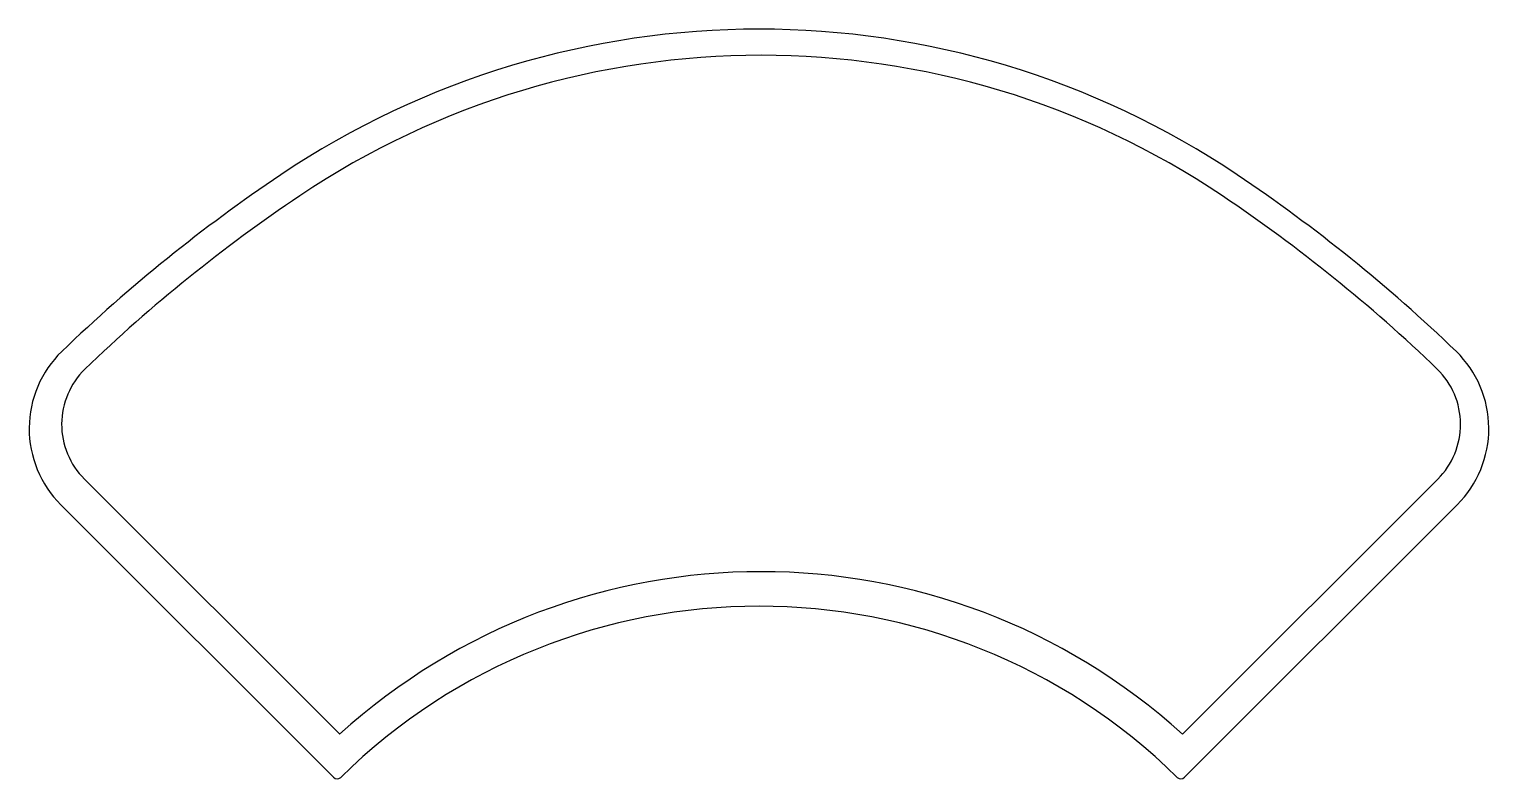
# Model space of a CAD drawing. Extents: x -41.8 to 44.7, y 1.8 to 46.2.
import ezdxf

# ---------------------------------------------------------------- set-up
doc = ezdxf.new("R2010")
doc.units = 0
doc.layers.get('0').update_dxf_attribs({"linetype": 'CONTINUOUS'})

msp = doc.modelspace()

# ---------------------------------------------------------------- linework, layer by layer
for p, q in [((-38.525, 19.523), (-23.397, 4.394)), ((26.543, 4.394), (41.672, 19.523)), ((-39.921, 17.999), (-23.766, 1.843)), ((26.665, 1.843), (42.821, 17.999))]:
    msp.add_line(p, q)
for centre, radius, start, end in [((1.45, -4.601), 50.8, 56.08825, 123.91175), ((1.573, -4.35), 49, 56.08825, 123.91175), ((26.729, -42.203), 96.11, 123.91175, 133.86314), ((-23.829, -42.203), 96.11, 46.13686, 56.08825), ((26.852, -41.952), 94.31, 123.91175, 133.8582), ((-23.706, -41.952), 94.31, 46.1418, 56.08825), ((-35.401, 22.52), 6.393, 134.3433, 225), ((38.301, 22.52), 6.393, 315, 45.6567), ((-35.278, 22.77), 4.593, 134.43007, 225), ((38.424, 22.77), 4.593, 315, 45.56993), ((1.573, -23.121), 37.157, 47.77671, 132.22329), ((1.45, -23.372), 35.357, 45.48972, 134.51028), ((-23.55, 2.059), 0.305, 225, 314.51028), ((26.45, 2.059), 0.305, 225.48972, 315)]:
    msp.add_arc(centre, radius, start, end)

doc.saveas('drawing.dxf')
